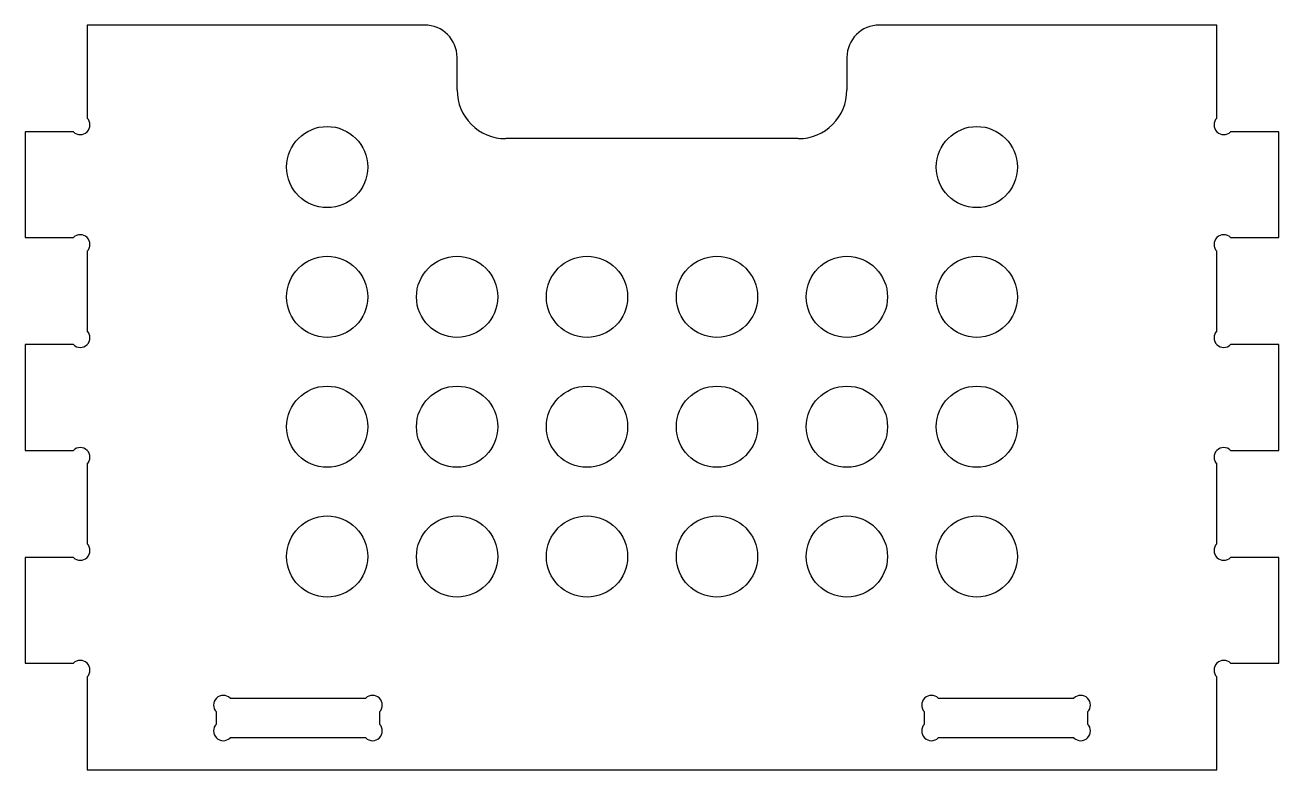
# Model space of a CAD drawing. Header units: millimetres. Extents: x 0 to 386, y 0 to 230.
import ezdxf

# ---------------------------------------------------------------- set-up
doc = ezdxf.new("R2010")
doc.units = ezdxf.units.MM
doc.layers.add('AUSSENKONTUR', color=1, linetype='Continuous')
doc.layers.add('INNENKONTUR', color=5, linetype='Continuous')

msp = doc.modelspace()

# ---------------------------------------------------------------- linework, layer by layer
at = {"layer": 'AUSSENKONTUR'}
for p, q in [((123, 229.5), (19.1, 229.5)), ((19.1, 229.5), (19.1, 200.86)), ((366.9, 229.5), (263, 229.5)), ((366.9, 200.86), (366.9, 229.5)), ((133, 209.5), (133, 219.5)), ((253, 219.5), (253, 209.5)), ((14.86, 196.61), (0, 196.61)), ((0, 196.61), (0, 164.03)), ((238, 194.5), (148, 194.5)), ((386, 196.61), (371.14, 196.61)), ((386, 164.03), (386, 196.61)), ((0, 164.03), (14.86, 164.03)), ((371.14, 164.03), (386, 164.03)), ((19.1, 159.79), (19.1, 135.29)), ((366.9, 135.29), (366.9, 159.79)), ((14.86, 131.04), (0, 131.04)), ((0, 131.04), (0, 98.46)), ((386, 131.04), (371.14, 131.04)), ((386, 98.46), (386, 131.04)), ((0, 98.46), (14.86, 98.46)), ((371.14, 98.46), (386, 98.46)), ((19.1, 94.21), (19.1, 69.71)), ((366.9, 69.71), (366.9, 94.21)), ((0, 65.47), (0, 32.89)), ((14.86, 65.47), (0, 65.47)), ((386, 65.47), (371.14, 65.47)), ((386, 32.89), (386, 65.47)), ((0, 32.89), (14.86, 32.89)), ((371.14, 32.89), (386, 32.89)), ((19.1, 28.64), (19.1, 0)), ((366.9, 0), (366.9, 28.64)), ((19.1, 0), (366.9, 0))]:
    msp.add_line(p, q, dxfattribs=at)
for centre, radius, start, end in [((123, 219.5), 10, 0, 90), ((263, 219.5), 10, 90, 180), ((148, 209.5), 15, -180, -90), ((238, 209.5), 15, -90, 0), ((16.98, 198.74), 3, -135, 45), ((369.02, 198.74), 3, -225, -45), ((16.98, 161.91), 3, -45, 135), ((369.02, 161.91), 3, -315, -135), ((16.98, 133.16), 3, -135, 45), ((369.02, 133.16), 3, -225, -45), ((16.98, 96.34), 3, -45, 135), ((369.02, 96.34), 3, -315, -135), ((16.98, 67.59), 3, -135, 45), ((369.02, 67.59), 3, -225, -45), ((16.98, 30.76), 3, -45, 135), ((369.02, 30.76), 3, -315, -135)]:
    msp.add_arc(centre, radius, start, end, dxfattribs=at)
at = {"layer": 'INNENKONTUR'}
for p, q in [((63.14, 22.1), (104.86, 22.1)), ((281.14, 22.1), (322.86, 22.1)), ((58.9, 14.14), (58.9, 17.86)), ((109.1, 17.86), (109.1, 14.14)), ((276.9, 14.14), (276.9, 17.86)), ((327.1, 17.86), (327.1, 14.14)), ((104.86, 9.9), (63.14, 9.9)), ((322.86, 9.9), (281.14, 9.9))]:
    msp.add_line(p, q, dxfattribs=at)
for centre in [(93, 185.75), (293, 185.75), (93, 145.75), (133, 145.75), (173, 145.75), (213, 145.75), (253, 145.75), (293, 145.75), (93, 105.75), (133, 105.75), (173, 105.75), (213, 105.75), (253, 105.75), (293, 105.75), (93, 65.75), (133, 65.75), (173, 65.75), (213, 65.75), (253, 65.75), (293, 65.75)]:
    msp.add_circle(centre, 12.5, dxfattribs=at)
for centre, start, end in [((61.02, 19.98), -315, -135), ((106.98, 19.98), -45, 135), ((279.02, 19.98), -315, -135), ((324.98, 19.98), -45, 135), ((61.02, 12.02), -225, -45), ((106.98, 12.02), -135, 45), ((279.02, 12.02), -225, -45), ((324.98, 12.02), -135, 45)]:
    msp.add_arc(centre, 3, start, end, dxfattribs=at)

doc.saveas('drawing.dxf')
